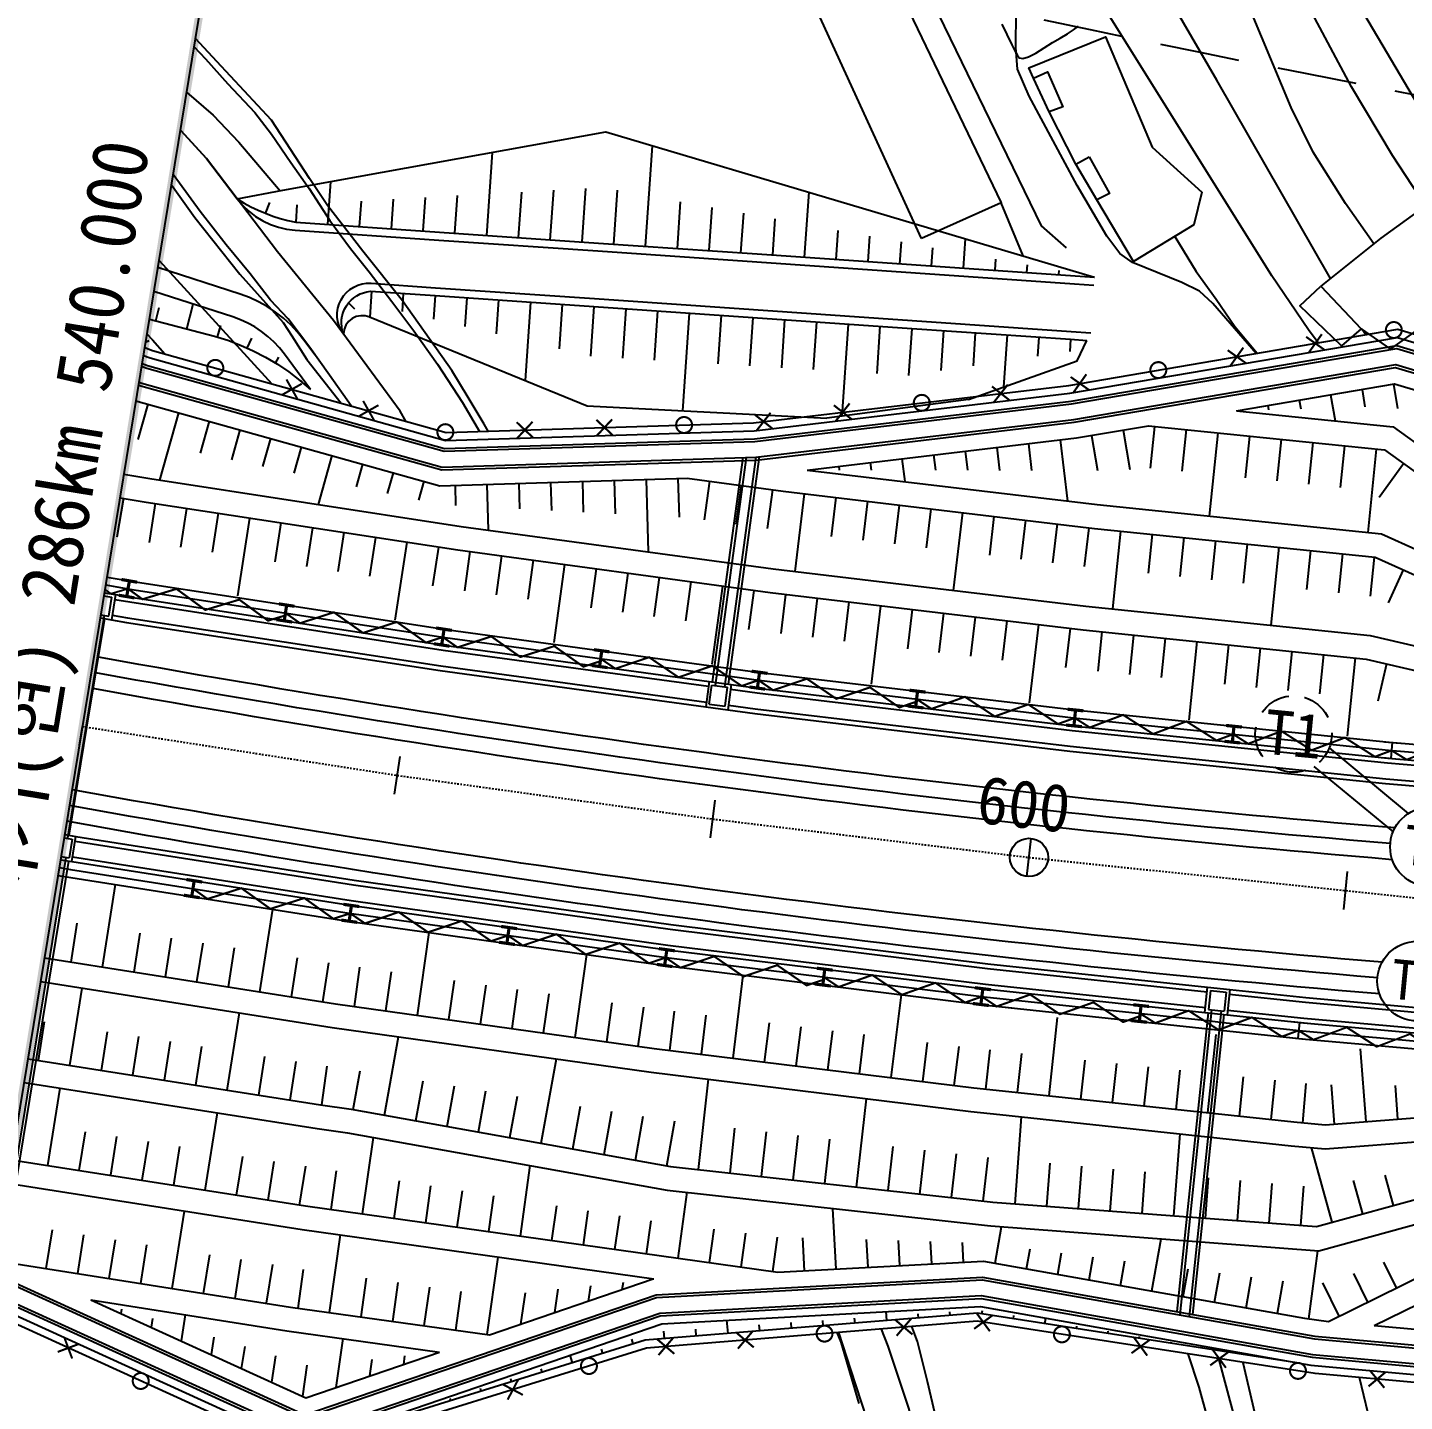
# Model space of a CAD drawing. Header units: millimetres. Extents: x 10470 to 11266, y 1103 to 1807.
# Drawn here: x 10537.5 to 10624, y 1450.2 to 1536.5 of the extents above; entities that cross this region are included whole.
import ezdxf
from ezdxf.enums import TextEntityAlignment as Align
from ezdxf.xclip import XClip

# ---------------------------------------------------------------- set-up
doc = ezdxf.new("R2010")
doc.units = ezdxf.units.MM
doc.header["$LTSCALE"] = 10
doc.header["$MEASUREMENT"] = 0
doc.header["$XCLIPFRAME"] = 2
for name, pattern in [('A-CENTR01', [2, 1.25, -0.25, 0.25, -0.25]), ('CENTER', [2, 1.25, -0.25, 0.25, -0.25]), ('DASHED', [0.75, 0.5, -0.25]), ('HIDDEN', [0.375, 0.25, -0.125]), ('PHANTOM', [2.5, 1.25, -0.25, 0.25, -0.25, 0.25, -0.25])]:
    doc.linetypes.add(name, pattern=pattern)
for name, color, linetype in [('TN-CABL', 4, 'Continuous'), ('TN-CABL-MISC', 3, 'Continuous'), ('TN-MACL', 6, 'A-CENTR01'), ('TN-MACT', 6, 'Continuous'), ('TN-MANH', 4, 'Continuous'), ('TZ-BASE', 253, 'Continuous'), ('TZ-CABL', 4, 'Continuous')]:
    doc.layers.add(name, color=color, linetype=linetype)
doc.layers.add('TX-PAPR', color=2, linetype='Continuous', plot=False)
doc.styles.get("Standard").update_dxf_attribs({"font": 'GulimChe.ttf'})
doc.styles.add('SYMBTEXT', font='GulimChe.ttf')
doc.linetypes.add('ZIGZAG', pattern='A,0.0001,-0.2,[131,ltypeshp.shx,S=0.2,R=0,X=-0.2,Y=0],-0.4,[131,ltypeshp.shx,S=0.2,R=180,X=0.2,Y=0],-0.2', length=0.8001)

# ---------------------------------------------------------------- blocks, each defined once
blk = doc.blocks.new('skr')
at = {"color": 0, "lineweight": -3, "ltscale": 5}
for points, const_width in [([(-0.5, 0.5), (0.5, 0.5)], 0.2), ([(0, 0.5), (0, -0.5)], 0.2), ([(10, 0), (9, -0.5), (7, 0.5), (5, -0.5), (3, 0.5), (1, -0.5), (0, 0)], 0.13), ([(-0.5, -0.5), (0.5, -0.5)], 0.2)]:
    blk.add_lwpolyline(points, dxfattribs=dict(at, const_width=const_width))
blk = doc.blocks.new('cjf1')
at = {"color": 0, "lineweight": -3, "ltscale": 5, "const_width": 0.13}
blk.add_lwpolyline([(0.5, 0, 1), (-0.5, 0, 1)], format="xyb", close=True, dxfattribs=at)
blk = doc.blocks.new('cjf2')
at = {"color": 0, "lineweight": -3, "ltscale": 5, "const_width": 0.13}
for points in [[(0.5, 0.5), (-0.5, -0.5)], [(-0.5, 0.5), (0.5, -0.5)]]:
    blk.add_lwpolyline(points, dxfattribs=at)
blk = doc.blocks.new('JD-FGFJ5DTHFDFHDFHDFHDFH')
at = {"layer": 'TZ-BASE', "ltscale": 10}
for p, q in [((35.357, 30.16), (35.791, 36.475)), ((25.381, 30.845), (25.739, 36.059)), ((15.404, 31.531), (15.589, 34.227)), ((31.366, 30.434), (31.598, 33.796)), ((11.491, 32.224), (11.76, 32.901)), ((17.399, 31.394), (17.509, 32.994)), ((19.395, 31.257), (19.522, 33.108)), ((21.39, 31.12), (21.535, 33.223)), ((23.385, 30.983), (23.547, 33.338)), ((27.376, 30.708), (27.572, 33.567)), ((29.371, 30.571), (29.585, 33.681)), ((33.362, 30.297), (33.594, 33.678)), ((37.352, 30.022), (37.554, 32.957)), ((45.334, 29.474), (45.614, 33.554)), ((13.409, 31.668), (13.484, 32.765)), ((39.348, 29.885), (39.534, 32.596)), ((41.343, 29.748), (41.514, 32.235)), ((43.338, 29.611), (43.494, 31.875)), ((47.329, 29.337), (47.454, 31.153)), ((49.324, 29.2), (49.434, 30.792)), ((51.319, 29.062), (51.414, 30.432)), ((55.31, 28.788), (55.437, 30.632)), ((53.315, 28.925), (53.393, 30.071)), ((57.305, 28.651), (57.353, 29.35)), ((59.301, 28.514), (59.333, 28.989)), ((61.296, 28.377), (61.313, 28.628)), ((63.291, 28.239), (63.293, 28.267)), ((18.146, 27.333), (18.034, 25.71)), ((20.141, 27.196), (20.062, 26.055)), ((22.136, 27.059), (22.035, 25.587)), ((24.131, 26.922), (24.008, 25.12)), ((4.604, 25.479), (4.82, 26.311)), ((6.539, 24.974), (6.944, 26.528)), ((16.706, 26.606), (17.069, 26.222)), ((26.127, 26.785), (25.98, 24.653)), ((28.122, 26.647), (27.784, 21.724)), ((30.117, 26.51), (29.925, 23.719)), ((32.113, 26.373), (31.898, 23.252)), ((34.108, 26.236), (33.894, 23.132)), ((36.103, 26.099), (35.891, 23.012)), ((38.098, 25.962), (37.676, 19.822)), ((8.473, 24.464), (8.688, 25.18)), ((40.094, 25.825), (39.884, 22.772)), ((42.089, 25.687), (41.88, 22.652)), ((44.084, 25.55), (43.877, 22.532)), ((46.08, 25.413), (45.873, 22.412)), ((48.075, 25.276), (47.676, 19.48)), ((50.07, 25.139), (49.866, 22.172)), ((10.345, 23.765), (10.631, 24.398)), ((52.065, 25.002), (51.863, 22.053)), ((54.061, 24.864), (53.888, 22.352)), ((56.056, 24.727), (55.913, 22.651)), ((58.051, 24.59), (57.826, 21.311)), ((60.047, 24.453), (59.964, 23.25)), ((62.042, 24.316), (61.989, 23.549)), ((12.109, 22.825), (12.333, 23.186)), ((13.734, 21.662), (13.79, 21.73)), ((78.366, 20.837), (78.646, 19.194)), ((80.338, 21.172), (80.524, 20.077)), ((82.309, 21.508), (82.571, 19.972)), ((4.09, 20.242), (3.47, 18.023)), ((74.423, 20.165), (74.469, 19.891)), ((76.394, 20.501), (76.488, 19.953)), ((6.016, 19.703), (4.834, 15.476)), ((7.942, 19.165), (7.384, 17.168)), ((9.868, 18.626), (9.343, 16.746)), ((63.358, 18.281), (63.732, 16.086)), ((65.33, 18.617), (65.75, 16.148)), ((67.305, 18.849), (67.037, 16.233)), ((69.295, 18.645), (69.026, 16.029)), ((71.284, 18.441), (70.747, 13.209)), ((73.274, 18.237), (73.005, 15.621)), ((11.794, 18.088), (11.301, 16.324)), ((13.721, 17.55), (13.26, 15.902)), ((57.407, 17.524), (57.579, 16.084)), ((59.393, 17.761), (59.593, 16.08)), ((61.379, 17.997), (61.836, 14.154)), ((75.263, 18.033), (74.995, 15.417)), ((77.253, 17.829), (76.985, 15.213)), ((79.242, 17.625), (78.974, 15.009)), ((81.232, 17.421), (80.695, 12.188)), ((15.647, 17.011), (14.791, 13.948)), ((17.573, 16.473), (17.177, 15.057)), ((49.463, 16.58), (49.52, 16.099)), ((51.449, 16.816), (51.621, 15.375)), ((53.435, 17.052), (53.55, 16.091)), ((55.421, 17.288), (55.564, 16.087)), ((82.95, 16.502), (81.423, 14.386)), ((19.499, 15.934), (19.136, 14.635)), ((37.379, 15.58), (37.456, 13.136)), ((47.477, 16.343), (47.506, 16.103)), ((21.425, 15.396), (21.095, 14.213)), ((23.386, 15.144), (23.426, 13.88)), ((25.385, 15.206), (25.475, 12.337)), ((27.384, 15.268), (27.434, 13.666)), ((29.383, 15.331), (29.439, 13.56)), ((31.382, 15.393), (31.443, 13.454)), ((33.381, 15.456), (33.447, 13.348)), ((35.38, 15.518), (35.522, 10.966)), ((39.366, 15.407), (39.033, 12.969)), ((41.348, 15.136), (41.015, 12.699)), ((43.329, 14.866), (42.997, 12.429)), ((2.578, 14.329), (2.162, 11.89)), ((4.551, 14.002), (4.175, 11.556)), ((45.314, 14.618), (44.73, 9.733)), ((47.3, 14.381), (47.008, 11.938)), ((49.286, 14.143), (48.994, 11.701)), ((51.271, 13.906), (50.98, 11.463)), ((6.528, 13.699), (6.152, 11.252)), ((8.505, 13.395), (8.129, 10.949)), ((10.481, 13.092), (9.73, 8.199)), ((53.257, 13.669), (52.965, 11.226)), ((55.243, 13.431), (54.659, 8.546)), ((57.229, 13.194), (56.937, 10.752)), ((12.458, 12.788), (12.083, 10.342)), ((14.435, 12.485), (14.06, 10.039)), ((16.412, 12.181), (16.036, 9.735)), ((59.215, 12.957), (58.923, 10.514)), ((61.201, 12.72), (60.909, 10.277)), ((63.187, 12.482), (62.895, 10.04)), ((65.176, 12.272), (64.674, 7.378)), ((18.389, 11.878), (18.013, 9.432)), ((20.366, 11.575), (19.615, 6.682)), ((22.343, 11.271), (21.967, 8.825)), ((67.165, 12.068), (66.914, 9.621)), ((69.155, 11.864), (68.904, 9.417)), ((71.144, 11.66), (70.893, 9.213)), ((73.134, 11.456), (72.883, 9.009)), ((75.123, 11.252), (74.621, 6.358)), ((24.321, 10.98), (23.987, 8.528)), ((26.303, 10.71), (25.968, 8.258)), ((28.284, 10.44), (27.95, 7.987)), ((77.113, 11.048), (76.862, 8.601)), ((79.102, 10.844), (78.851, 8.397)), ((81.092, 10.64), (80.841, 8.193)), ((30.266, 10.169), (29.597, 5.265)), ((32.248, 9.899), (31.913, 7.446)), ((34.229, 9.628), (33.895, 7.176)), ((82.922, 9.84), (81.984, 7.756)), ((36.211, 9.358), (35.876, 6.906)), ((38.193, 9.088), (37.858, 6.635)), ((40.174, 8.817), (39.505, 3.913)), ((42.156, 8.547), (41.821, 6.094)), ((44.14, 8.292), (43.846, 5.835)), ((46.126, 8.055), (45.832, 5.598)), ((48.111, 7.818), (47.818, 5.36)), ((50.097, 7.581), (49.51, 2.666)), ((52.083, 7.343), (51.79, 4.886)), ((54.069, 7.106), (53.775, 4.649)), ((56.055, 6.869), (55.761, 4.411)), ((58.041, 6.632), (57.747, 4.174)), ((60.027, 6.394), (59.439, 1.479)), ((62.013, 6.157), (61.719, 3.699)), ((64.001, 5.939), (63.748, 3.477)), ((65.99, 5.735), (65.738, 3.273)), ((67.98, 5.531), (67.727, 3.069)), ((69.969, 5.327), (69.464, 0.403)), ((71.959, 5.123), (71.706, 2.661)), ((73.948, 4.919), (73.696, 2.457)), ((75.938, 4.715), (75.685, 2.253)), ((77.927, 4.511), (77.675, 2.049)), ((79.917, 4.307), (79.412, -0.617)), ((81.879, 3.939), (81.333, 1.59)), ((1.258, -15.112), (2.074, -9.926)), ((11.137, -16.666), (11.952, -11.48)), ((-0.718, -14.801), (-0.333, -12.356)), ((21.028, -18.135), (21.757, -12.936)), ((3.234, -15.423), (3.618, -12.978)), ((5.209, -15.734), (5.594, -13.289)), ((7.185, -16.044), (7.57, -13.6)), ((9.161, -16.355), (9.545, -13.91)), ((13.112, -16.977), (13.497, -14.532)), ((30.931, -19.525), (31.66, -14.326)), ((15.088, -17.288), (15.473, -14.843)), ((17.067, -17.579), (17.41, -15.128)), ((19.047, -17.857), (19.391, -15.406)), ((23.008, -18.413), (23.352, -15.962)), ((24.989, -18.691), (25.333, -16.24)), ((40.844, -20.832), (41.487, -15.622)), ((-0.791, -21.289), (-0.026, -16.428)), ((26.969, -18.969), (27.313, -16.518)), ((28.95, -19.247), (29.294, -16.796)), ((50.769, -22.057), (51.412, -16.847)), ((9.088, -22.843), (9.852, -17.983)), ((32.911, -19.803), (33.255, -17.352)), ((34.892, -20.081), (35.236, -17.63)), ((36.875, -20.342), (37.178, -17.886)), ((38.86, -20.587), (39.163, -18.131)), ((-2.767, -20.978), (-2.384, -18.548)), ((42.829, -21.077), (43.133, -18.621)), ((44.814, -21.322), (45.117, -18.866)), ((60.703, -23.203), (61.227, -18.281)), ((1.185, -21.599), (1.567, -19.169)), ((3.161, -21.91), (3.543, -19.48)), ((5.136, -22.221), (5.519, -19.791)), ((18.963, -24.41), (19.847, -19.484)), ((46.799, -21.567), (47.102, -19.111)), ((48.784, -21.812), (49.087, -19.356)), ((52.754, -22.302), (53.057, -19.846)), ((70.647, -24.263), (71.171, -19.34)), ((7.112, -22.532), (7.494, -20.102)), ((11.063, -23.154), (11.446, -20.724)), ((54.739, -22.547), (55.042, -20.091)), ((56.725, -22.779), (56.988, -20.318)), ((58.714, -22.991), (58.976, -20.53)), ((80.6, -24.818), (80.248, -20.245)), ((13.039, -23.464), (13.421, -21.034)), ((15.015, -23.774), (15.357, -21.338)), ((28.806, -26.177), (29.757, -20.875)), ((62.692, -23.415), (62.954, -20.954)), ((64.68, -23.627), (64.943, -21.166)), ((66.669, -23.839), (66.931, -21.378)), ((68.658, -24.051), (68.92, -21.59)), ((16.995, -24.057), (17.43, -21.632)), ((20.932, -24.764), (21.381, -22.263)), ((38.666, -27.826), (39.294, -22.152)), ((72.635, -24.475), (72.898, -22.013)), ((74.624, -24.686), (74.886, -22.225)), ((76.614, -24.889), (76.835, -22.424)), ((-2.179, -27.569), (-1.414, -22.709)), ((22.9, -25.117), (23.356, -22.579)), ((24.869, -25.47), (25.331, -22.894)), ((26.837, -25.823), (27.306, -23.21)), ((78.606, -24.972), (78.417, -22.518)), ((82.595, -24.664), (82.431, -22.545)), ((30.775, -26.53), (31.257, -23.841)), ((32.743, -26.883), (33.232, -24.157)), ((48.605, -28.927), (49.22, -23.377)), ((7.7, -29.123), (8.464, -24.263)), ((34.712, -27.236), (35.208, -24.473)), ((36.68, -27.59), (37.186, -24.772)), ((58.549, -29.98), (58.961, -24.526)), ((-0.203, -27.88), (0.179, -25.45)), ((1.773, -28.191), (2.155, -25.761)), ((17.587, -30.618), (18.262, -25.809)), ((40.654, -28.047), (40.966, -25.222)), ((42.641, -28.267), (42.953, -25.455)), ((44.629, -28.487), (44.939, -25.687)), ((46.617, -28.707), (46.926, -25.92)), ((68.52, -30.735), (68.91, -25.586)), ((3.748, -28.502), (4.131, -26.072)), ((5.724, -28.813), (6.106, -26.382)), ((50.593, -29.148), (50.899, -26.385)), ((52.581, -29.368), (52.885, -26.618)), ((78.458, -31.14), (77.167, -26.445)), ((9.675, -29.434), (10.058, -27.004)), ((11.651, -29.745), (12.034, -27.315)), ((13.627, -30.056), (14.009, -27.626)), ((27.49, -32.008), (28.112, -27.576)), ((54.568, -29.588), (54.872, -26.85)), ((56.556, -29.808), (56.859, -27.071)), ((60.543, -30.131), (60.747, -27.435)), ((62.537, -30.282), (62.739, -27.616)), ((15.607, -30.34), (15.948, -27.904)), ((19.568, -30.896), (19.9, -28.529)), ((64.532, -30.433), (64.731, -27.797)), ((66.526, -30.584), (66.723, -27.979)), ((70.514, -30.885), (70.707, -28.342)), ((72.509, -31.036), (72.699, -28.523)), ((80.386, -30.61), (79.811, -28.519)), ((82.315, -30.079), (81.791, -28.175)), ((21.548, -31.174), (21.875, -28.845)), ((23.529, -31.452), (23.85, -29.16)), ((37.393, -33.397), (37.974, -29.259)), ((74.503, -31.187), (74.691, -28.705)), ((76.497, -31.338), (76.683, -28.878)), ((25.509, -31.73), (25.826, -29.476)), ((29.471, -32.286), (29.776, -30.108)), ((5.628, -35.296), (6.392, -30.436)), ((31.451, -32.564), (31.752, -30.423)), ((33.432, -32.842), (33.727, -30.739)), ((35.412, -33.12), (35.702, -31.055)), ((47.326, -34.076), (47.12, -30.272)), ((-2.275, -34.053), (-1.893, -31.623)), ((-0.299, -34.364), (0.083, -31.934)), ((15.512, -36.81), (16.196, -31.938)), ((39.374, -33.675), (39.668, -31.577)), ((41.354, -33.953), (41.653, -31.826)), ((57.301, -33.705), (57.707, -31.421)), ((1.676, -34.675), (2.059, -32.245)), ((3.652, -34.986), (4.034, -32.555)), ((43.335, -34.231), (43.637, -32.076)), ((45.329, -34.185), (45.217, -32.117)), ((49.323, -33.968), (49.229, -32.231)), ((51.32, -33.859), (51.235, -32.289)), ((53.317, -33.75), (53.241, -32.346)), ((55.315, -33.642), (55.247, -32.403)), ((59.27, -34.056), (59.491, -32.814)), ((67.147, -35.456), (67.729, -32.179)), ((7.603, -35.607), (7.986, -33.177)), ((9.579, -35.918), (9.961, -33.488)), ((25.415, -38.199), (26.099, -33.327)), ((61.239, -34.406), (61.478, -33.065)), ((63.208, -34.756), (63.464, -33.316)), ((65.178, -35.106), (65.451, -33.567)), ((76.994, -37.196), (77.573, -32.924)), ((82.496, -35.267), (81.699, -33.645)), ((11.555, -36.229), (11.937, -33.799)), ((13.532, -36.532), (13.873, -34.096)), ((69.116, -35.806), (69.425, -34.069)), ((71.085, -36.157), (71.412, -34.319)), ((73.054, -36.507), (73.398, -34.57)), ((80.7, -36.149), (79.82, -34.356)), ((17.493, -37.088), (17.835, -34.652)), ((19.473, -37.366), (19.815, -34.93)), ((21.454, -37.644), (21.796, -35.207)), ((29.649, -36.814), (29.854, -35.349)), ((31.77, -36.088), (31.905, -35.124)), ((33.892, -35.362), (33.956, -34.9)), ((75.023, -36.857), (75.385, -34.821)), ((78.905, -37.031), (77.884, -34.95)), ((23.435, -37.922), (23.776, -35.485)), ((27.527, -37.54), (27.803, -35.573)), ((2.453, -36.597), (2.41, -36.872)), ((6.448, -36.944), (6.188, -38.594)), ((48.503, -37.478), (48.478, -37.169)), ((50.497, -37.316), (50.451, -36.75)), ((52.49, -37.154), (52.469, -36.898)), ((54.484, -36.992), (54.465, -36.763)), ((56.475, -36.897), (56.509, -36.676)), ((58.451, -37.203), (58.482, -37.004)), ((60.428, -37.509), (60.482, -37.156)), ((4.386, -37.183), (4.299, -37.733)), ((36.543, -38.45), (36.505, -37.98)), ((38.536, -38.288), (38.5, -37.845)), ((40.53, -38.126), (40.462, -37.293)), ((42.523, -37.964), (42.491, -37.574)), ((44.517, -37.802), (44.487, -37.439)), ((46.51, -37.64), (46.483, -37.304)), ((62.404, -37.815), (62.428, -37.661)), ((64.38, -38.121), (64.401, -37.989)), ((8.25, -38.355), (8.077, -39.455)), ((16.335, -38.44), (15.903, -41.519)), ((34.582, -38.779), (34.49, -38.485)), ((66.357, -38.427), (66.374, -38.317)), ((68.333, -38.733), (68.347, -38.645)), ((10.183, -38.941), (9.966, -40.316)), ((12.115, -39.527), (11.856, -41.177)), ((18.17, -39.755), (18.024, -40.793)), ((20.221, -39.531), (20.146, -40.067)), ((22.277, -39.274), (22.272, -39.307)), ((30.762, -39.966), (30.613, -39.486)), ((32.672, -39.373), (32.589, -39.105)), ((70.31, -39.04), (70.33, -38.907)), ((72.286, -39.346), (72.293, -39.301)), ((74.263, -39.652), (74.266, -39.63)), ((14.08, -40.114), (13.806, -42.066)), ((28.852, -40.56), (28.786, -40.347)), ((26.942, -41.153), (26.884, -40.968)), ((23.122, -42.341), (23.082, -42.209)), ((25.032, -41.747), (24.983, -41.588))]:
    blk.add_line(p, q, dxfattribs=at)
at = {"layer": 'TZ-BASE'}
for p, q in [((41.464, 16.884), (39.542, 2.797)), ((41.667, 16.89), (39.713, 2.572)), ((42.275, 16.909), (40.307, 2.491)), ((42.48, 16.932), (40.533, 2.662)), ((0.851, 8.28), (1.838, 8.118)), ((1.644, 6.934), (1.838, 8.118)), ((2.067, 8.279), (1.808, 6.7)), ((0.222, -0.035), (1.372, 6.979)), ((1.15, 7.015), (1.644, 6.934)), ((0.272, -0.042), (1.389, 6.773)), ((39.344, 2.824), (39.127, 1.239)), ((39.353, 1.41), (39.515, 2.599)), ((39.515, 2.599), (40.506, 2.464)), ((40.731, 2.635), (40.515, 1.05)), ((40.343, 1.275), (40.506, 2.464)), ((-0.194, -1.184), (0.194, 1.184)), ((39.353, 1.41), (40.343, 1.275)), ((-0.924, -7.026), (0.222, -0.035)), ((-0.842, -6.837), (0.272, -0.042)), ((19.588, -4.259), (19.937, -1.884)), ((39.419, -7.003), (39.728, -4.623)), ((-0.681, -8.48), (-0.422, -6.901)), ((-1.146, -6.99), (-0.653, -7.071)), ((-0.653, -7.071), (-0.847, -8.255)), ((59.293, -9.417), (59.562, -7.032)), ((-1.044, -8.222), (-5.372, -34.617)), ((-0.879, -8.452), (-5.154, -34.524)), ((-1.34, -8.174), (-0.847, -8.255)), ((79.204, -11.499), (79.433, -9.11)), ((70.476, -17.959), (70.643, -16.368)), ((70.82, -16.589), (70.696, -17.782)), ((70.82, -16.589), (71.815, -16.693)), ((71.815, -16.693), (71.69, -17.886)), ((72.035, -16.516), (71.868, -18.107)), ((70.675, -17.981), (68.712, -36.75)), ((70.895, -17.803), (68.891, -36.96)), ((71.491, -17.865), (69.484, -37.065)), ((71.669, -18.085), (69.699, -36.926)), ((70.696, -17.782), (71.69, -17.886))]:
    blk.add_line(p, q, dxfattribs=at)
for points, elevation in [([(73.7, 23.43), (70.962, 26.562), (70.142, 27.335), (69.02, 27.877), (65.933, 29.13), (65.127, 29.714), (64.316, 30.784), (62.445, 33.976), (59.435, 39.58), (58.713, 41.286), (58.607, 42.636), (58.645, 47.181)], 53), ([(77.584, 24.091), (76.967, 24.908), (74.666, 28.308), (63.728, 45.845)], 55), ([(78.352, 28.136), (71.227, 40.584), (65.092, 51.157)], 56), ([(81.075, 30.307), (79.299, 32.841), (77.279, 36.062), (75.891, 38.866), (70.989, 50.615)], 57), ([(84.333, 32.7), (82.244, 35.867), (79.683, 40.175), (76.866, 45.426)], 58), ([(94.944, 19.632), (92.728, 25.139), (91.17, 28.72), (90.458, 29.868), (86.166, 35.345), (84.984, 37.087), (79.627, 46.173)], 59), ([(6.533, 39.846), (8.207, 38.39), (9.817, 36.693), (12.402, 33.65)], 45), ([(4.8, 29.273), (11.894, 21.528)], 47), ([(4.044, 24.664), (4.385, 24.292), (5.171, 23.408)], 48), ([(80.574, 24.601), (80.326, 24.954)], 56)]:
    blk.add_lwpolyline(points, dxfattribs=dict(at, elevation=elevation))
at = {"layer": 'TZ-BASE', "linetype": 'Continuous'}
for points in [[(6.141, 37.45), (7.777, 35.676), (9.712, 33.132), (9.712, 33.132, 0.216228), (13.349, 31.171), (22.376, 30.551), (32.353, 29.865), (42.329, 29.179), (52.305, 28.493), (62.282, 27.808), (63.506, 27.723)], [(14.578, 23.334), (13.89, 24.272, 0.157752), (9.895, 27.153), (4.725, 28.819)]]:
    blk.add_lwpolyline(points, format="xyb", dxfattribs=at)
at = {"layer": 'TZ-BASE', "ltscale": 10}
for points in [[(9.712, 33.132), (12.568, 33.682), (32.867, 37.345), (63.54, 28.222)], [(18.009, 25.721), (31.683, 20.13), (46.738, 19.356)], [(3.822, 23.308), (4.243, 23.148), (22.78, 17.966), (42.161, 18.571), (61.998, 20.93), (82.556, 24.431), (90.392, 22.091), (93.302, 19.694), (95.698, 18.827), (98.419, 17.161), (100.751, 15.2), (102.792, 13.126), (104.629, 11.092), (106.331, 9.243), (107.945, 7.705), (109.551, 6.507), (109.86, 6.331)], [(55.635, 20.526), (62.456, 22.969), (63.068, 24.245)], [(72.451, 19.829), (82.379, 21.52), (89.03, 19.533), (91.875, 17.191), (94.461, 16.254), (96.755, 14.85), (98.821, 13.113), (100.725, 11.177), (102.531, 9.178), (104.304, 7.251), (106.109, 5.531), (107.994, 4.124), (109.179, 3.452)], [(3.353, 20.448), (22.434, 15.114), (37.961, 15.599), (43.989, 14.776), (61.786, 12.65), (63.539, 12.44), (81.159, 10.633), (88.055, 7.53), (90.822, 6.912), (92.787, 5.673), (94.523, 4.044), (96.607, 2.254), (99.036, 0.862)], [(55.635, 20.526), (46.738, 19.356)], [(45.491, 16.107), (62.404, 18.119), (66.925, 18.888), (81.75, 17.368), (88.564, 12.453), (91.357, 11.477), (93.969, 9.917), (96.496, 8.066), (99.108, 6.188), (101.972, 4.549), (105.259, 3.414), (108.01, 3.154)], [(2.598, 15.847), (4.231, 15.569), (23.774, 12.569), (43.364, 9.896), (61.234, 7.761), (62.996, 7.55), (80.845, 5.719), (87.698, 4.124), (95.731, 0.048)], [(2.356, 14.367), (3.991, 14.088), (23.559, 11.084), (43.174, 8.408), (61.065, 6.27)], [(1.539, 9.384), (3.183, 9.103), (22.834, 6.086), (42.533, 3.398), (62.274, 1.04), (82.051, -0.989), (87.267, -1.436)], [(61.065, 6.27), (62.831, 6.059), (80.598, 4.237), (87.623, 2.602), (94.202, -0.733)], [(-1.534, -9.358), (16.665, -12.221), (36.588, -15.017), (56.554, -17.481), (58.36, -17.674)], [(-1.534, -9.358), (16.665, -12.221), (36.588, -15.017), (56.554, -17.481), (76.559, -19.613), (85.6, -20.424)], [(-2.384, -14.539), (15.892, -17.414), (35.901, -20.222), (55.954, -22.697), (57.77, -22.89)], [(-2.627, -16.019), (15.671, -18.898), (35.705, -21.709), (55.783, -24.187), (57.602, -24.381)], [(-3.423, -20.875), (14.947, -23.765), (16.864, -24.034), (36.926, -27.634), (56.983, -29.856)], [(-3.665, -22.355), (14.726, -25.248), (16.627, -25.515), (36.711, -29.119), (56.815, -31.346), (57.027, -31.37), (77.616, -32.927), (85.319, -30.809), (89.078, -30.372), (92.627, -30), (95.724, -29.759), (98.76, -29.642), (102.127, -29.641), (106.218, -29.75), (106.271, -29.752), (106.529, -29.868), (111.413, -31.032), (115.368, -31.319)], [(57.77, -22.89), (76.046, -24.838), (78.031, -25.016), (85.248, -24.46), (89.62, -23.982), (92.061, -23.749)], [(57.602, -24.381), (75.899, -26.331), (78.021, -26.521), (84.535, -26.019), (89.453, -25.469), (92.609, -25.16)], [(-4.462, -27.21), (14.002, -30.115), (43.652, -34.276), (56.563, -33.574), (76.736, -37.162), (78.227, -37.364), (84.425, -34.32), (89.283, -33.723), (93.893, -33.365), (98.235, -33.201), (102.291, -33.189), (106.04, -33.285), (108.457, -33.4), (109.394, -33.075), (115.368, -31.319)], [(56.983, -29.856), (57.166, -29.876), (77.47, -31.412), (84.836, -29.386), (89.194, -28.879), (92.732, -28.507), (95.82, -28.266), (98.852, -28.149), (102.217, -28.148), (106.218, -28.254)], [(-4.704, -28.69), (13.781, -31.599), (35.872, -34.699)], [(-5.934, -36.191), (13.87, -45.216), (36.368, -37.516), (56.389, -36.428), (77.131, -40.116), (84.289, -40.762), (91.614, -39.15), (96.8, -39.534), (101.613, -38.741), (116.96, -33.556)], [(-5.458, -33.287), (-5.458, -33.287), (-4.568, -33.692), (13.057, -36.465), (25.547, -38.218), (35.82, -34.702), (35.872, -34.699)], [(81.101, -37.623), (84.826, -35.794), (88.534, -35.413), (89.52, -35.301), (90.632, -35.172), (91.843, -35.036), (93.126, -34.903), (94.454, -34.782), (95.8, -34.682), (97.137, -34.613), (98.449, -34.583), (99.761, -34.587), (101.108, -34.618), (102.526, -34.671), (104.052, -34.738), (104.527, -34.759)], [(81.101, -37.623), (84.107, -37.895), (91.409, -36.287), (96.673, -36.677), (100.923, -35.977), (104.527, -34.759)], [(0.521, -36.011), (12.836, -37.949), (22.408, -39.292)], [(0.521, -36.011), (14.02, -42.163), (22.408, -39.292)], [(76.239, -39.958), (56.192, -36.853), (35.321, -38.549), (13.87, -45.216)]]:
    blk.add_lwpolyline(points, dxfattribs=at)
for points in [[(9.712, 33.132, 0.093841), (13.383, 31.67), (22.41, 31.05), (32.387, 30.364), (42.363, 29.678), (52.34, 28.992), (62.316, 28.306), (63.54, 28.222)], [(14.305, 21.17), (12.68, 23.384, 0.157752), (9.434, 25.725), (4.48, 27.322)], [(16.377, 24.654, -0.493821), (18.089, 27.337), (22.136, 27.059), (32.113, 26.373), (42.089, 25.687), (52.065, 25.002), (62.042, 24.316), (63.068, 24.245)], [(4.195, 25.585), (8.282, 24.52, -0.114903), (14.305, 21.17)], [(18.034, 25.71, 0.525051), (16.377, 24.654)], [(72.451, 19.829), (82.302, 18.819), (89.265, 13.797), (91.852, 12.893, -0.050498), (92.125, 12.765), (94.738, 11.205, -0.023523), (94.855, 11.127), (97.377, 9.28), (99.92, 7.451), (102.595, 5.921), (105.579, 4.89), (107.169, 4.74)], [(45.491, 16.107), (61.955, 14.14), (63.705, 13.931), (81.553, 12.1), (88.532, 8.961), (91.15, 8.376, -0.085871), (91.622, 8.181), (93.587, 6.942, -0.047775), (93.813, 6.767), (95.525, 5.161), (97.476, 3.485), (100.218, 1.914), (101.691, 1.54)]]:
    blk.add_lwpolyline(points, format="xyb", dxfattribs=at)
at = {"layer": 'TZ-BASE'}
blk.add_lwpolyline([(16.377, 24.654, -0.639071), (18.124, 27.836), (22.17, 27.558), (32.147, 26.872), (42.123, 26.186), (52.1, 25.5), (62.076, 24.815), (63.3, 24.731)], format="xyb", dxfattribs=at)
at = {"layer": 'TZ-BASE', "lineweight": -3, "ltscale": 5, "flags": 128}
for points in [[(3.903, 23.804), (4.4, 23.623), (22.841, 18.468), (42.123, 19.07), (61.926, 21.425), (82.587, 24.943), (90.632, 22.541)], [(84.321, -41.267), (77.388, -40.642), (56.174, -37.356), (35.416, -39.043), (13.837, -45.75), (-6.018, -36.702)], [(1.458, 8.89), (2.151, 8.772), (3.103, 8.609), (22.762, 5.592), (39.411, 3.32), (40.798, 3.131), (42.469, 2.903), (62.218, 0.543), (82.004, -1.487), (87.224, -1.934)], [(-1.454, -8.865), (-0.759, -8.974), (16.739, -11.727), (36.653, -14.521), (56.611, -16.984), (70.423, -18.456), (71.815, -18.605), (76.608, -19.115), (85.645, -19.926)]]:
    blk.add_lwpolyline(points, dxfattribs=at)
at = {"layer": 'TZ-BASE'}
for points in [[(3.71, 22.629), (4.032, 22.506), (22.698, 17.288), (42.211, 17.897), (62.094, 20.262), (82.514, 23.739), (90.068, 21.483), (92.963, 19.099), (95.404, 18.215), (98.024, 16.612), (100.293, 14.704), (102.3, 12.662), (104.131, 10.637), (105.849, 8.77), (107.509, 7.188), (109.181, 5.94), (109.815, 5.58)], [(3.739, 22.805), (4.086, 22.672), (22.719, 17.464), (42.198, 18.072), (62.069, 20.435), (82.525, 23.918), (90.152, 21.64), (93.051, 19.254), (95.48, 18.374), (98.126, 16.754), (100.412, 14.832), (102.428, 12.783), (104.26, 10.755), (105.974, 8.892), (107.622, 7.322), (109.277, 6.087), (109.973, 5.692)], [(3.518, 21.455), (3.666, 21.398), (22.556, 16.118), (42.298, 16.735), (62.261, 19.109), (82.441, 22.545), (89.51, 20.434), (92.378, 18.072), (94.897, 17.16), (97.341, 15.664), (99.501, 13.848), (101.453, 11.863), (103.27, 9.852), (105.018, 7.953), (106.756, 6.297), (108.542, 4.963), (110.081, 4.09)], [(3.547, 21.631), (3.721, 21.565), (22.577, 16.294), (42.285, 16.909), (62.236, 19.282), (82.452, 22.724), (89.594, 20.591), (92.466, 18.227), (94.973, 17.319), (97.443, 15.806), (99.62, 13.976), (101.58, 11.983), (103.399, 9.97), (105.143, 8.075), (106.869, 6.431), (108.638, 5.11), (110.041, 4.314)], [(1.377, 8.397), (2.068, 8.283)], [(2.018, 7.983), (2.975, 7.82), (22.648, 4.8), (39.303, 2.527)], [(2.067, 8.279), (3.023, 8.116), (22.691, 5.097), (39.344, 2.824)], [(1.856, 6.996), (2.815, 6.833), (22.504, 3.81), (39.168, 1.536)], [(1.118, 6.818), (1.809, 6.705)], [(1.808, 6.7), (2.767, 6.536), (22.461, 3.513), (39.127, 1.239)], [(39.344, 2.824), (40.731, 2.635)], [(40.731, 2.635), (42.406, 2.407), (62.163, 0.046), (81.957, -1.984), (87.181, -2.432)], [(40.69, 2.338), (42.368, 2.109), (62.13, -0.252), (81.929, -2.283), (86.856, -2.705)], [(39.127, 1.239), (40.515, 1.05)], [(40.515, 1.05), (42.203, 0.819), (61.987, -1.544), (81.807, -3.577), (87.041, -4.026)], [(40.555, 1.347), (42.241, 1.117), (62.02, -1.246), (81.835, -3.279), (86.769, -3.702)], [(-1.114, -6.792), (-0.423, -6.906)], [(-0.422, -6.901), (17.048, -9.65), (36.928, -12.439), (56.851, -14.898), (70.643, -16.368)], [(-0.471, -7.197), (17.004, -9.946), (36.888, -12.737), (56.817, -15.196), (70.611, -16.666)], [(-1.373, -8.371), (-0.682, -8.484)], [(-0.681, -8.48), (16.812, -11.232), (36.718, -14.026), (56.668, -16.488), (70.476, -17.959)], [(-0.633, -8.184), (16.856, -10.936), (36.758, -13.728), (56.703, -16.19), (70.507, -17.661)], [(70.642, -16.369), (72.035, -16.515)], [(72.003, -16.814), (76.783, -17.324), (85.505, -18.107)], [(72.035, -16.516), (76.813, -17.025), (85.83, -17.835)], [(70.476, -17.96), (71.868, -18.106)], [(71.868, -18.107), (76.656, -18.618), (85.69, -19.428)], [(71.899, -17.809), (76.686, -18.319), (85.417, -19.103)], [(-5.655, -34.488), (13.958, -43.426), (36.047, -35.866), (56.491, -34.755), (77.352, -38.465), (84.182, -39.081), (91.494, -37.472), (96.725, -37.859), (101.208, -37.12), (116.497, -31.955)], [(-5.626, -34.309), (13.967, -43.238), (36.013, -35.693), (56.502, -34.579), (77.375, -38.291), (84.171, -38.904), (91.481, -37.295), (96.718, -37.683), (101.166, -36.95), (116.466, -31.78)], [(-5.85, -35.679), (13.897, -44.679), (36.271, -37.02), (56.42, -35.925), (77.198, -39.62), (84.257, -40.258), (91.578, -38.646), (96.778, -39.031), (101.491, -38.255), (117.997, -32.678)], [(-5.821, -35.5), (13.906, -44.491), (36.238, -36.847), (56.43, -35.749), (77.221, -39.447), (84.246, -40.081), (91.565, -38.47), (96.77, -38.855), (101.449, -38.084), (116.673, -32.94)]]:
    blk.add_lwpolyline(points, dxfattribs=at)
at = {"layer": 'TZ-BASE', "lineweight": -3, "ltscale": 5}
for points in [[(2.857, 8.651), (1.787, 8.327), (1.411, 8.603)], [(81.74, -0.962), (82.736, -1.047)], [(82.238, -1.005), (82.153, -2.001)], [(87.183, -2.409), (87.134, -2.428), (85.227, -1.261), (83.149, -2.086), (82.195, -1.503)], [(81.654, -1.958), (82.651, -2.044)], [(75.91, -18.538), (76.905, -18.644)], [(76.407, -18.591), (76.301, -19.585)], [(85.602, -20.408), (85.251, -20.539), (83.368, -19.333), (81.273, -20.115), (79.39, -18.909), (77.296, -19.691), (76.354, -19.088)], [(75.804, -19.532), (76.799, -19.638)]]:
    blk.add_lwpolyline(points, dxfattribs=at)
at = {"layer": 'TZ-BASE', "linetype": 'CENTER', "ltscale": 0.001, "flags": 128}
blk.add_lwpolyline([(0, 0), (19.762, -3.072), (39.573, -5.813), (59.427, -8.225), (79.319, -10.304), (104.444, -12.982), (119.191, -13.469)], dxfattribs=at)
at = {"layer": 'TZ-BASE'}
for points in [[(57.726, 44.118, 53.462), (58.031, 43.454, 53.462), (58.35, 42.815, 53.462), (58.522, 42.47, 53.462), (58.682, 42.189, 53.462), (58.818, 41.984, 53.462), (59.032, 41.942, 53.475), (59.389, 42.063, 53.475), (59.849, 42.296, 53.5), (60.374, 42.629, 53.538), (60.899, 42.963, 53.563), (61.385, 43.233, 53.589), (61.846, 43.492, 53.627), (62.23, 43.751, 53.652), (62.538, 43.987, 53.677)], [(61.777, 30.067, 52.886), (60.211, 31.446, 52.886), (52.345, 47.665, 52.891), (48.564, 55.64, 52.724)], [(52.674, 30.641, 51.655), (44.904, 47.609, 51.353), (49.533, 49.845, 51.535), (57.681, 32.89, 52.187)], [(59.704, 40.71, 53.934), (59.42, 41.362, 53.95), (64.23, 43.308, 54.138), (67.168, 36.377, 54.461), (70.288, 33.555, 54.701), (69.769, 31.499, 54.748), (65.998, 29.209, 54.221), (63.681, 33.07, 53.924)], [(6.999, 42.683, 43.757), (7.721, 41.93, 43.864), (9.12, 40.368, 44.073), (10.809, 38.567, 44.328), (11.86, 37.196, 44.344), (13.086, 35.426, 44.307), (14.228, 33.779, 44.411), (15.533, 31.78, 44.458), (16.829, 30.017, 44.479), (17.992, 28.559, 44.49), (19.419, 26.694, 44.568), (20.806, 24.858, 44.688), (22.297, 22.748, 44.876), (23.866, 20.338, 45.089), (24.92, 18.533, 45.207)], [(25.473, 18.55, 45.647), (25.212, 18.985, 45.647), (24.215, 20.654, 45.486), (23.192, 22.362, 45.517), (20.099, 26.722, 44.865), (17.593, 29.861, 44.834), (15.381, 32.727, 44.49), (14.249, 34.424, 44.323), (11.874, 38.089, 44.756), (8.422, 41.762, 44.005), (7.086, 43.218, 43.841)], [(62.369, 35.309, 53.929), (60.703, 38.598, 53.929)], [(20.305, 19.177, 46.938), (19.951, 19.805, 46.91), (15.748, 25.507, 46.039), (12.242, 29.808, 45.71), (7.777, 35.676, 45.585), (6.141, 37.45, 45.523)], [(16.872, 20.137, 46.481), (15.515, 22.057, 46.31), (14.265, 23.807, 46.216), (12.913, 25.603, 45.971), (11.791, 26.772, 45.924), (10.516, 28.434, 45.861), (9.015, 30.247, 45.867), (7.375, 32.346, 45.814), (6.089, 34.125, 45.778), (5.683, 34.662, 45.779)], [(5.578, 34.017, 46.475), (7.053, 31.96, 46.55), (9.877, 28.406, 46.633), (12.605, 25.375, 46.831), (13.14, 24.544, 46.831), (14.088, 23.049, 46.837), (16.247, 20.311, 46.882)], [(80.286, 24.982, 58.101), (82.135, 23.688, 58.143), (85.857, 26.361, 59.337), (89.652, 28.322, 59.974), (86.057, 33.95, 60.37), (81.517, 30.66, 58.649), (77.748, 27.654, 58.107)], [(59.056, 29.556, 52.229), (57.681, 32.89, 52.339), (52.674, 30.641, 52.172)], [(68.58, 30.777, 53.11), (69.933, 28.578, 53.027), (71.179, 26.833, 52.891), (72.354, 25.13, 52.99), (73.755, 23.44, 53.036)], [(77.748, 27.654, 58.555), (80.286, 24.982, 58.43), (79.059, 23.903, 58.164), (76.438, 26.424, 58.19), (77.748, 27.654, 58.555)], [(82.84, 3.899, 55.191), (82.84, 3.899, 55.191)], [(45.089, -62.824, 55.337), (44.452, -59.772, 55.348), (44.34, -58.503, 54.998), (44.321, -58.211, 54.998), (44.357, -58.11, 54.998), (44.542, -58.062, 54.998), (48.227, -57.458, 55.004), (51.686, -56.886, 53.663), (54.865, -56.434, 52.792), (55.068, -56.322, 52.766), (55.109, -55.874, 52.599), (54.928, -54.946, 52.474), (54.621, -53.23, 52.495), (53.825, -50.102, 52.459), (52.605, -45.651, 52.495), (51.872, -42.81, 52.099), (50.574, -38.924, 51.786), (50.173, -37.844, 51.763)], [(52.423, -38.627, 50.232), (52.067, -37.69, 50.189)], [(47.37, -38.072, 52.881), (47.604, -38.665, 52.907), (48.734, -42.527, 52.928)], [(41.663, -62.455, 55.551), (40.648, -58.332, 55.457), (41.139, -58.302, 55.41), (41.046, -57.098, 55.217), (41.038, -57.044, 55.087), (41.409, -56.894, 55.092), (42.599, -56.545, 54.811), (47.828, -55.693, 53.768), (51.476, -55.043, 53.324), (51.711, -54.791, 53.095), (51.713, -54.213, 52.829), (51.661, -53.426, 52.662), (51.577, -52.262, 52.537), (51.302, -50.566, 52.578), (50.277, -46.608, 52.255), (48.232, -40.385, 51.979), (47.49, -38.062, 51.931)], [(69.404, -39.405, 49.865), (70.09, -41.494, 49.94), (71.186, -45.464, 50.211), (72.149, -49.002, 50.399), (73.232, -52.311, 50.419), (73.891, -54.801, 50.628), (73.953, -56.009, 50.884), (73.005, -57.278, 51.066), (70.291, -57.954, 51.17), (67.669, -58.146, 51.296), (65.218, -58.301, 51.363), (62.668, -58.482, 51.405), (60.982, -58.575, 51.473), (59.625, -58.462, 51.619), (58.279, -57.87, 51.765), (57.094, -56.483, 51.854), (56.063, -54.531, 51.827), (55.255, -51.888, 51.801), (54.6, -49.249, 51.671), (54.087, -46.052, 51.468), (53.525, -43.113, 51.254), (53.057, -41.148, 51.071), (52.423, -38.627, 50.232)], [(74.109, -48.284, 53.52), (73.591, -47.565, 53.533), (73.139, -46.42, 53.533), (71.338, -39.705, 53.444)], [(72.851, -39.939, 55.014), (74.499, -47.017, 54.997), (81.267, -45.421, 54.882), (80.173, -40.893, 54.95)]]:
    blk.add_polyline3d(points, dxfattribs=at)
for points in [[(59.704, 40.71, 54.148), (60.592, 41.111, 54.169), (61.558, 38.924, 54.2), (60.703, 38.598, 54.117)], [(63.206, 35.778, 54.117), (64.484, 33.475, 54.117), (63.681, 33.07, 54.117), (62.369, 35.309, 54.117)]]:
    blk.add_polyline3d(points, close=True, dxfattribs=at)
blk.add_circle((59.427, -8.225), 1.2, dxfattribs=at)
at = {"layer": 'TZ-BASE', "linetype": 'DASHED'}
for radius, start, end in [(1149, 255.360091, 268.650429), (1169.5, 255.453749, 260.890603)]:
    blk.add_arc((302.985, 1188.433), radius, start, end, dxfattribs=at)
at = {"layer": 'TZ-BASE'}
for name, p, rotation in [('cjf1', (82.335, 24.9), 9.663182703191213), ('cjf2', (3.54, 23.937), 339.9636743000153), ('cjf2', (77.406, 24.061), 9.663182703191213), ('cjf2', (72.477, 23.222), 9.663182703191213), ('cjf1', (8.334, 22.523), 344.3827739767042), ('cjf1', (67.548, 22.383), 9.663182703191213), ('cjf2', (13.149, 21.177), 344.3827739767042), ('cjf2', (62.619, 21.543), 9.663182703191213), ('cjf1', (52.694, 20.327), 6.782602216813356), ('cjf2', (57.659, 20.918), 6.782602216813356), ('cjf2', (17.965, 19.831), 344.3827739767042), ('cjf2', (47.729, 19.737), 6.782602216813356), ('cjf1', (22.78, 18.485), 344.3827739767042), ('cjf2', (27.775, 18.622), 1.788027988264817), ('cjf2', (32.773, 18.778), 1.788027988264817), ('cjf1', (37.77, 18.934), 1.788027988264817), ('cjf2', (42.764, 19.146), 6.782602216813356), ('cjf2', (51.572, -37.73), 184.6456912925486), ('cjf2', (56.552, -37.415), 171.1972437561991), ('cjf2', (41.605, -38.54), 184.6456912925486), ('cjf1', (46.588, -38.135), 184.6456912925486), ('cjf1', (61.493, -38.18), 171.1972437561991), ('cjf2', (-0.899, -39.035), 155.4997433520656), ('cjf2', (36.621, -38.945), 184.6456912925486), ('cjf2', (66.434, -38.945), 171.1972437561991), ('cjf1', (31.796, -40.169), 197.2658224561545), ('cjf2', (71.375, -39.71), 171.1972437561991), ('cjf1', (3.651, -41.108), 155.4997433520656), ('cjf1', (76.316, -40.476), 171.1972437561991), ('cjf2', (81.288, -40.994), 174.8419170496101), ('cjf2', (27.021, -41.653), 197.2658224561545)]:
    blk.add_blockref(name, p, dxfattribs=dict(at, rotation=rotation))
at = {"layer": 'TZ-BASE', "linetype": 'Continuous'}
for p, rotation in [((2.857, 8.651), 350.3159074842816), ((12.74, 7.13), 351.2728307360516), ((22.625, 5.613), 351.2728307360516), ((32.532, 4.258), 352.2297539780536), ((42.441, 2.906), 352.2297539797462), ((52.37, 1.72), 353.1866772317157), ((62.299, 0.535), 354.1436004804099), ((72.247, -0.486), 354.1436004804099), ((6.933, -10.184), 351.0588536573902), ((16.812, -11.737), 352.0117980143512), ((26.715, -13.127), 352.0117980143512), ((36.618, -14.517), 352.0117980143512), ((46.543, -15.742), 352.9647423746324), ((56.467, -16.967), 352.9647423746324), ((66.411, -18.029), 353.9176867295494)]:
    blk.add_blockref('skr', p, dxfattribs=dict(at, rotation=rotation))
at = {"layer": 'TZ-BASE'}
blk.add_text('600', height=3, rotation=353.55294, dxfattribs=at).set_placement((56.052, -6.032))
blk = doc.blocks.new('TZMH101')
at = {"linetype": 'Continuous'}
blk.add_circle((0, 0), 2.5, dxfattribs=at)
at = {"style": 'SYMBTEXT'}
blk.add_attdef('TZMH_TITLE', text='', height=2.5, dxfattribs=at).set_placement((0, 0), align=Align.MIDDLE_CENTER)
blk = doc.blocks.new('TNCT101')
at = {"linetype": 'HIDDEN'}
blk.add_circle((0, 0), 3, dxfattribs=at)
at = {"style": 'SYMBTEXT'}
blk.add_attdef('TCCT_TITLE', text='', height=3.5, dxfattribs=at).set_placement((0, 0), align=Align.MIDDLE_CENTER)

msp = doc.modelspace()

# ---------------------------------------------------------------- linework, layer by layer
at = {"layer": 'TN-CABL', "linetype": 'ZIGZAG', "ltscale": 0.5}
for points in [[(10623.066, 1485.213, -0.023798), (10541.782, 1495.933)], [(10622.256, 1476.784, -0.023417), (10540.137, 1487.598)]]:
    msp.add_lwpolyline(points, format="xyb", dxfattribs=at)
at = {"layer": 'TN-MACL', "const_width": 0.5}
msp.add_lwpolyline([(10528.816, 1418.556), (10553.087, 1566.58)], dxfattribs=at)
at = {"layer": 'TX-PAPR', "flags": 128}
msp.add_lwpolyline([(11259.069, 1417.609, -0.004683), (11118.452, 1412.74, 0.004124), (10803.217, 1402.176, -0.050728), (10528.816, 1418.556), (10553.087, 1566.58, 0.05068), (10796.957, 1552.046, -0.004124), (11114.665, 1562.692, 0.00473), (11253.879, 1567.526), (11259.069, 1417.609)], format="xyb", dxfattribs=at)
at = {"layer": 'TZ-CABL'}
for points in [[(10623.356, 1486.192, -0.023858), (10541.96, 1496.917)], [(10623.066, 1485.213, -0.023798), (10541.782, 1495.933)], [(10623.192, 1484.199, -0.023859), (10541.604, 1494.949)], [(10622.546, 1477.763, -0.023475), (10540.314, 1488.582)], [(10622.256, 1476.784, -0.023417), (10540.137, 1487.598)], [(10622.381, 1475.77, -0.023476), (10539.96, 1486.613)]]:
    msp.add_lwpolyline(points, format="xyb", dxfattribs=at)
at = {"layer": 'TZ-CABL', "flags": 128}
for points in [[(10619.224, 1491.217), (10624.197, 1487.105)], [(10618.27, 1490.063), (10623.242, 1485.951)]]:
    msp.add_lwpolyline(points, dxfattribs=at)

# ---------------------------------------------------------------- block references
at = {"layer": 'TN-CABL-MISC', "xscale": 0.799999999978886, "yscale": 0.799999999978886, "zscale": 0.799999999978886, "rotation": 354.5078736458588}
msp.add_blockref('TNCT101', (10616.99, 1492.093), dxfattribs=at).add_auto_attribs({'TCCT_TITLE': 'T1'})
at = {"layer": 'TN-MANH'}
for p, rotation in [((10625.558, 1485.008), 354.5078736462374), ((10624.747, 1476.577), 354.5078736462373)]:
    msp.add_blockref('TZMH101', p, dxfattribs=dict(at, rotation=rotation)).add_auto_attribs({'TZMH_TITLE': 'TH'})
at = {"layer": 'TZ-BASE'}
ref = msp.add_blockref('JD-FGFJ5DTHFDFHDFHDFHDFH', (10540.952, 1492.568), dxfattribs=at)
XClip(ref).set_block_clipping_path([(718.1172560329, -74.9584290319), (577.4998395002, -79.8277429005), (262.2652929114, -90.3914462406), (-12.135603591, -74.0117691057), (12.135603591, 74.0117691059), (256.0050830326, 59.4778627331), (573.7128468014, 70.1244451005), (712.9272455615, 74.9584853945)])

# ---------------------------------------------------------------- texts
at = {"layer": 'TN-MACT', "linetype": 'PHANTOM'}
msp.add_text('MATCH LINE 서기(현) 286km 540.000', height=3.5, rotation=80.68816, dxfattribs=at).set_placement((10537.438, 1492.693), align=Align.MIDDLE_CENTER)

doc.saveas('drawing.dxf')
